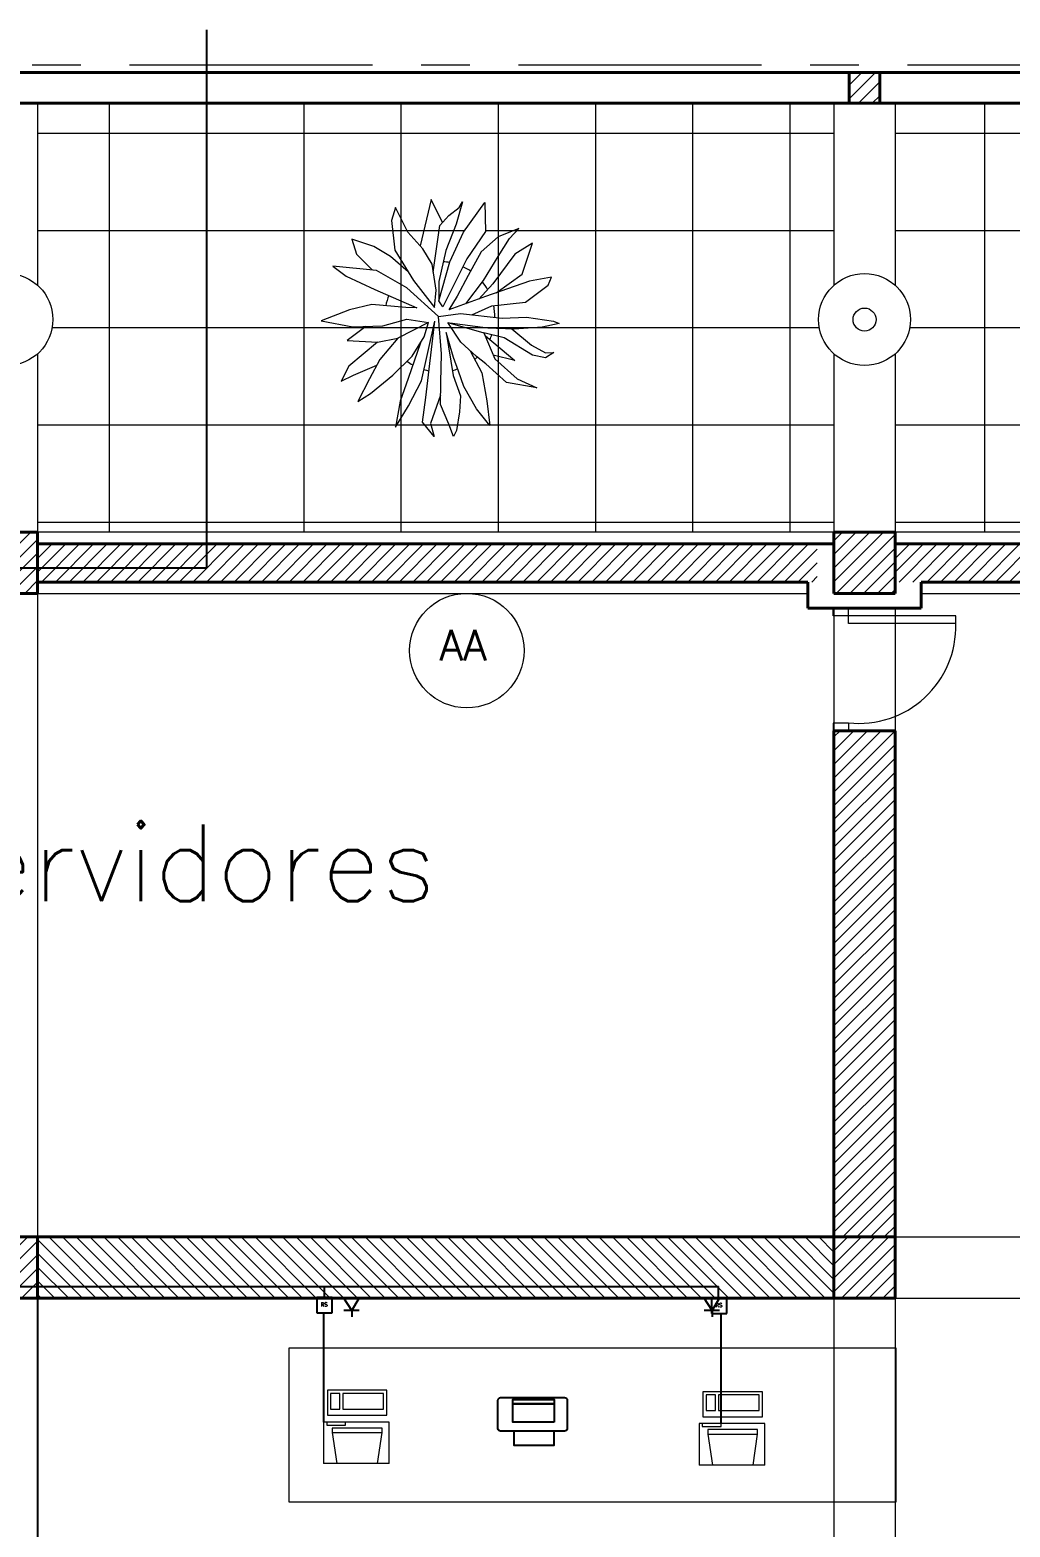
# Model space of a CAD drawing. Extents: x 1009 to 1343, y -172900 to 201.
# Drawn here: x 1047.05 to 1053.45, y 134.29 to 144.06 of the extents above; entities that cross this region are included whole.
import ezdxf

# ---------------------------------------------------------------- set-up
doc = ezdxf.new("R2010")
doc.units = 0
doc.header["$LTSCALE"] = 0.5
doc.linetypes.add('CENTER', pattern=[50.8, 31.75, -6.35, 6.35, -6.35])
doc.layers.get('0').update_dxf_attribs({"linetype": 'CONTINUOUS'})
doc.layers.add('Cableado', color=100, linetype='CONTINUOUS')
doc.layers.add('Electricidad', color=50, linetype='CONTINUOUS')
for name, color, linetype, lineweight in [('Carpintería', 55, 'CONTINUOUS', 20), ('Detalles .05', 243, 'CONTINUOUS', 5), ('Detalles 01', 8, 'CONTINUOUS', 9), ('Equipamiento fijo', 31, 'CONTINUOUS', 13), ('Equipamiento movil', 33, 'CONTINUOUS', 9), ('Muros corte', 7, 'CONTINUOUS', 40), ('Pisos', 252, 'CONTINUOUS', 18), ('Punta 02', 11, 'CONTINUOUS', 20), ('Tratamiento pisos', 251, 'CONTINUOUS', 9), ('Vidrios', 147, 'CONTINUOUS', 13)]:
    doc.layers.add(name, color=color, linetype=linetype, lineweight=lineweight)
doc.styles.add('Texto 2 mm', font='simplex.shx', dxfattribs={"height": 0.2})
doc.styles.add('Texto 5 mm', font='simplex.shx', dxfattribs={"height": 0.5})
pattern_1 = [(45, (0.52796, 11.5044), (-0.0449012806, 0.0449012806), [])]
pattern_2 = [(0, (0.4505, 12.5808), (1e-16, 0.635), []), (90, (0.4505, 12.5808), (-0.635, 2e-16), [])]

# ---------------------------------------------------------------- blocks, each defined once
blk = doc.blocks.new('Planta 1')
for p, q in [((-0.2329, 0.595), (-0.2541, 0.5255)), ((-0.1663, 0.4609), (-0.2329, 0.595)), ((-0.0386, 0.6397), (-0.0987, 0.3876)), ((0.0237, 0.5146), (-0.0386, 0.6397)), ((0.0572, 0.5528), (0.1131, 0.595)), ((0.1317, 0.6273), (0.0971, 0.5056)), ((0.1131, 0.595), (0.1317, 0.6273)), ((0.1371, 0.4609), (0.2541, 0.6223)), ((0.2541, 0.6223), (0.2568, 0.4658)), ((-0.2541, 0.5255), (-0.2355, 0.364)), ((-0.0268, 0.244), (0.0093, 0.4982)), ((0.0093, 0.4982), (0.0572, 0.5528)), ((0.0971, 0.5056), (0.0412, 0.3615)), ((-0.35, 0.3839), (-0.4697, 0.4237)), ((-0.4697, 0.4237), (-0.4457, 0.3417)), ((-0.0839, 0.3715), (-0.1663, 0.4609)), ((0.0625, 0.2994), (0.1371, 0.4609)), ((0.2568, 0.4658), (0.1557, 0.3168)), ((0.326, 0.436), (0.2328, 0.3541)), ((0.4377, 0.4808), (0.326, 0.436)), ((0.326, 0.3293), (0.3872, 0.4261)), ((0.3872, 0.4261), (0.4377, 0.4808)), ((-0.4457, 0.3417), (-0.3578, 0.2545)), ((-0.2595, 0.3293), (-0.35, 0.3839)), ((-0.1639, 0.2462), (-0.2595, 0.3293)), ((-0.2355, 0.364), (-0.1344, 0.1976)), ((-0.0333, 0.287), (-0.0839, 0.3715)), ((0.0412, 0.3615), (0.004, 0.1926)), ((0.2328, 0.3541), (0.1636, 0.2249)), ((0.2461, 0.1976), (0.326, 0.3293)), ((0.4165, 0.3417), (0.2967, 0.1803)), ((0.5123, 0.4013), (0.4165, 0.3417)), ((0.4564, 0.2324), (0.5123, 0.4013)), ((-0.3367, 0.2523), (-0.5735, 0.2771)), ((-0.5735, 0.2771), (-0.5016, 0.2224)), ((-0.1717, 0.1579), (-0.3367, 0.2523)), ((-0.012, 0.1455), (-0.0333, 0.287)), ((0.0041, 0.0873), (0.0625, 0.2994)), ((0.1557, 0.3168), (0.0258, 0.055)), ((-0.5016, 0.2224), (-0.3447, 0.1504)), ((-0.1344, 0.1976), (-0.0207, 0.0514)), ((0.004, 0.1926), (0.0041, 0.0873)), ((0.1636, 0.2249), (0.1024, 0.1132)), ((0.1494, 0.0717), (0.2461, 0.1976)), ((0.2967, 0.1803), (0.22, 0.0963)), ((0.4963, 0.1951), (0.2568, 0.1107)), ((0.3151, 0.1313), (0.4564, 0.2324)), ((0.475, 0.0809), (0.5974, 0.1728)), ((0.616, 0.2175), (0.4963, 0.1951)), ((0.5974, 0.1728), (0.616, 0.2175)), ((-0.3447, 0.1504), (-0.1164, 0.0504)), ((0.002, 0.0018), (-0.1717, 0.1579)), ((-0.0207, 0.0514), (-0.012, 0.1455)), ((0.0258, 0.055), (0.0041, 0.0873)), ((0.1024, 0.1132), (0.0583, 0.0386)), ((0.2568, 0.1107), (0.0583, 0.0386)), ((-0.483, 0.0387), (-0.6373, -0.021)), ((-0.3606, 0.0685), (-0.483, 0.0387)), ((-0.177, 0.0511), (-0.3606, 0.0685)), ((-0.1164, 0.0504), (-0.177, 0.0511)), ((0.002, 0.0018), (0.1211, 0.0188)), ((0.0173, -0.1998), (0.002, 0.0018)), ((0.1211, 0.0188), (0.3473, -0.006)), ((0.1822, 0.0121), (0.2914, 0.061)), ((0.2914, 0.061), (0.475, 0.0809)), ((-0.6373, -0.021), (-0.4644, -0.0532)), ((-0.3937, -0.0511), (-0.4963, -0.1277)), ((-0.4644, -0.0532), (-0.3021, -0.0483)), ((-0.3021, -0.0483), (-0.1717, -0.011)), ((-0.053, -0.0299), (-0.2196, -0.1153)), ((-0.1717, -0.011), (-0.053, -0.0299)), ((-0.0918, -0.3464), (-0.0194, -0.022)), ((-0.0759, -0.1079), (-0.053, -0.0299)), ((-0.0679, -0.4382), (-0.0194, -0.022)), ((0.0513, -0.0305), (0.2488, -0.0856)), ((0.1237, -0.1377), (0.0513, -0.0305)), ((0.2701, -0.0607), (0.0625, -0.0336)), ((0.4138, -0.0657), (0.2701, -0.0607)), ((0.3473, -0.006), (0.4803, -0.0011)), ((0.4007, -0.0652), (0.5069, -0.1526)), ((0.5655, -0.0557), (0.4138, -0.0657)), ((0.4803, -0.0011), (0.6267, -0.0234)), ((0.6587, -0.0359), (0.5655, -0.0557)), ((0.6267, -0.0234), (0.6587, -0.0359)), ((-0.4963, -0.1277), (-0.3313, -0.1377)), ((-0.3313, -0.1377), (-0.4857, -0.2668)), ((-0.3313, -0.1377), (-0.2196, -0.1153)), ((-0.2196, -0.1153), (-0.318, -0.2321)), ((-0.0971, -0.1412), (-0.1637, -0.3339)), ((-0.1424, -0.2122), (-0.0759, -0.1079)), ((0.0426, -0.0843), (0.0812, -0.319)), ((0.0838, -0.2196), (0.0426, -0.0843)), ((0.2089, -0.2147), (0.1237, -0.1377)), ((0.2488, -0.0856), (0.3073, -0.2271)), ((0.3579, -0.1129), (0.2488, -0.0856)), ((0.2568, -0.1029), (0.4165, -0.237)), ((0.5123, -0.2073), (0.3579, -0.1129)), ((0.5069, -0.1526), (0.5841, -0.1948)), ((-0.318, -0.2321), (-0.3739, -0.3364)), ((-0.2462, -0.3165), (-0.1424, -0.2122)), ((0.0146, -0.3538), (0.0173, -0.1998)), ((0.1104, -0.2942), (0.0838, -0.2196)), ((0.1744, -0.1835), (0.2381, -0.3041)), ((0.2595, -0.2544), (0.2089, -0.2147)), ((0.4165, -0.237), (0.2994, -0.2079)), ((0.3073, -0.2271), (0.4297, -0.3364)), ((0.5841, -0.2221), (0.5123, -0.2073)), ((0.5841, -0.1948), (0.6293, -0.1923)), ((0.6293, -0.1923), (0.5841, -0.2221)), ((-0.4857, -0.2668), (-0.5283, -0.3488)), ((-0.5283, -0.3488), (-0.4617, -0.3165)), ((-0.4617, -0.3165), (-0.334, -0.262)), ((-0.3686, -0.4159), (-0.2462, -0.3165)), ((0.0812, -0.319), (0.1211, -0.4283)), ((0.1397, -0.3786), (0.1104, -0.2942)), ((0.2381, -0.3041), (0.2648, -0.4556)), ((0.3712, -0.3563), (0.2595, -0.2544)), ((-0.3739, -0.3364), (-0.4378, -0.4606)), ((-0.1637, -0.3339), (-0.2063, -0.4581)), ((-0.161, -0.4829), (-0.0918, -0.3464)), ((0.012, -0.4755), (0.0146, -0.3538)), ((0.2089, -0.5003), (0.1397, -0.3786)), ((0.5362, -0.3861), (0.3712, -0.3563)), ((0.4297, -0.3364), (0.5362, -0.3861)), ((-0.4378, -0.4606), (-0.3686, -0.4159)), ((-0.2063, -0.4581), (-0.2329, -0.5997)), ((-0.2329, -0.5997), (-0.161, -0.4829)), ((-0.0865, -0.5724), (-0.0679, -0.4382)), ((0.0131, -0.4251), (-0.0413, -0.5798)), ((0.0572, -0.5823), (0.012, -0.4755)), ((0.1211, -0.4283), (0.1157, -0.5152)), ((0.2648, -0.4556), (0.2807, -0.5898)), ((0.1157, -0.5152), (0.0998, -0.6171)), ((0.2807, -0.5898), (0.2089, -0.5003)), ((-0.0227, -0.6493), (-0.0865, -0.5724)), ((-0.0413, -0.5798), (-0.0227, -0.6493)), ((0.0838, -0.6493), (0.0572, -0.5823)), ((0.0998, -0.6171), (0.0838, -0.6493))]:
    blk.add_line(p, q)
at = {"layer": 'Detalles .05'}
for start, end in [(125.03863, 125.08075), (79.67735, 86.20702), (55.77773, 65.12379), (29.64125, 39.12553), (157.2574, 168.4231), (359.44286, 11.7162), (335.49978, 341.04008), (233.57333, 240.8096), (309.56471, 313.10247), (253.28468, 258.68298), (283.22271, 289.11479)]:
    blk.add_arc((0.0079, 0.0012), 0.3, start, end, dxfattribs=at)
blk = doc.blocks.new('RECTANG')
for p, q in [((1, 1), (0, 1)), ((0, 1), (0, 0)), ((1, 0), (1, 1)), ((0, 0), (1, 0))]:
    blk.add_line(p, q)
blk = doc.blocks.new('KEYBOARD', base_point=(60, 294))
for p, xscale, yscale, zscale in [((60, 294), 19, 8, 19), ((61, 295), 13, 5, 13), ((75, 295), 3, 5, 3)]:
    blk.add_blockref('RECTANG', p, dxfattribs=dict(xscale=xscale, yscale=yscale, zscale=zscale))

msp = doc.modelspace()

# ---------------------------------------------------------------- hatches: boundary and pattern name
at = {"layer": 'Detalles 01'}
h = msp.add_hatch(dxfattribs=at)
h.set_pattern_fill('ANSI31', color=256, scale=0.02, style=0)
h.set_pattern_definition(pattern_1)
h.paths.add_polyline_path([(1052.5961, 143.7859), (1052.3961, 143.7859), (1052.3961, 143.5859), (1052.5961, 143.5859)])
h = msp.add_hatch(dxfattribs=at)
h.set_pattern_fill('ANSI31', color=256, scale=0.02, style=0)
h.set_pattern_definition(pattern_1)
h.paths.add_polyline_path([(1047.0961, 140.7859), (1046.6961, 140.7859), (1046.6961, 140.3859), (1047.0961, 140.3859)])
h = msp.add_hatch(dxfattribs=at)
h.set_pattern_fill('ANSI31', color=256, scale=0.02, style=0)
h.set_pattern_definition(pattern_1)
h.paths.add_polyline_path([(1052.6961, 140.3859), (1052.6961, 140.7859), (1052.2961, 140.7859), (1052.2961, 140.3859)])
h = msp.add_hatch(dxfattribs=at)
h.set_pattern_fill('ANSI31', color=256, scale=0.02, style=0)
h.set_pattern_definition([(45, (1050.71156, 140.90709), (-0.0449013, 0.0449013), [])])
h.paths.add_polyline_path([(1052.1869, 140.7071), (1047.0961, 140.7071), (1047.0961, 140.4609), (1052.1869, 140.4609)])
h = msp.add_hatch(dxfattribs=at)
h.set_pattern_fill('ANSI31', color=256, scale=0.02, style=0)
h.set_pattern_definition([(45, (1056.31156, 140.90709), (-0.0449013, 0.0449013), [])])
h.paths.add_polyline_path([(1057.787, 140.7071), (1052.6961, 140.7071), (1052.6961, 140.4609), (1057.787, 140.4609)])
h = msp.add_hatch(dxfattribs=at)
h.set_pattern_fill('ANSI31', color=256, scale=0.02, style=0)
h.set_pattern_definition([(45, (-5.10204, 22.104403), (-0.0449012806, 0.0449012806), [])])
h.paths.add_polyline_path([(1052.6961, 139.4893), (1052.2961, 139.4893), (1052.2961, 136.1859), (1052.6961, 136.1859)])
h = msp.add_hatch(dxfattribs=at)
h.set_pattern_fill('ANSI31', color=256, scale=0.02, style=0)
h.set_pattern_definition(pattern_1)
h.paths.add_polyline_path([(1046.6961, 136.1859), (1046.6961, 135.7859), (1047.0961, 135.7859), (1047.0961, 136.1859)])
h = msp.add_hatch(dxfattribs=at)
h.set_pattern_fill('ANSI31', color=256, scale=0.02, angle=-90, style=0)
h.set_pattern_definition([(315, (935.212, 1193.58411), (0.0449012806, 0.0449012806), [])])
h.paths.add_polyline_path([(1052.2961, 135.7859), (1052.2961, 136.1859), (1047.0961, 136.1859), (1047.0961, 135.7859)])
h = msp.add_hatch(dxfattribs=at)
h.set_pattern_fill('ANSI31', color=256, scale=0.02, style=0)
h.set_pattern_definition([(45, (1052.296145, 136.18592), (-0.044901, 0.044901), [])])
h.paths.add_polyline_path([(1052.6961, 136.1859), (1052.2961, 136.1859), (1052.2961, 135.7859), (1052.6961, 135.7859)])
at = {"layer": 'Tratamiento pisos'}
h = msp.add_hatch(dxfattribs=at)
h.set_pattern_fill('NET,_O', color=256, scale=0.2)
h.set_pattern_definition(pattern_2)
h.paths.add_polyline_path([(1047.0961, 143.5859), (1047.0961, 142.3975, -0.213018), (1047.1958, 142.1742, -0.213018), (1047.0961, 141.9509), (1047.0961, 140.7859), (1052.2961, 140.7859), (1052.2961, 141.9506, -0.213422), (1052.1961, 142.1742, -0.213422), (1052.2961, 142.3978), (1052.2961, 143.5859)])
h.paths.add_polyline_path([(1049.866, 142.5223), (1050.0205, 142.75), (1050.0173, 142.9377), (1049.8768, 142.744), (1049.7874, 142.5503), (1049.7864, 142.5465, -0.058012)], flags=16)
h = msp.add_hatch(dxfattribs=at)
h.set_pattern_fill('NET,_O', color=256, scale=0.2)
h.set_pattern_definition(pattern_2)
h.paths.add_polyline_path([(1052.6961, 141.9506), (1052.6961, 140.7859), (1057.7961, 140.7859), (1057.7961, 142.0201, -0.147477), (1057.7461, 142.1859, -0.147477), (1057.7961, 142.3518), (1057.7961, 143.5859), (1052.6961, 143.5859), (1052.6961, 142.3978, -0.213422), (1052.7961, 142.1742, -0.213422)])
h.paths.add_polyline_path([(1055.3354, 142.4179), (1055.4436, 142.5773), (1055.4414, 142.7087), (1055.343, 142.5731), (1055.2804, 142.4375), (1055.2797, 142.4349, -0.058012)], flags=16)

# ---------------------------------------------------------------- linework, layer by layer
at = {"layer": 'Cableado'}
for p, q in [((1037.0201, 135.8654), (1051.5429, 135.8624)), ((1048.9671, 135.8624), (1048.9671, 135.7859)), ((1051.5429, 135.7859), (1051.5429, 135.8624)), ((1049.0191, 135.7909), (1048.9191, 135.7909)), ((1048.9191, 135.7909), (1048.9191, 135.6909)), ((1049.0191, 135.6909), (1049.0191, 135.7909)), ((1051.5971, 135.7864), (1051.4971, 135.7864)), ((1051.4971, 135.7864), (1051.4971, 135.6864)), ((1051.5971, 135.6864), (1051.5971, 135.7864)), ((1048.9191, 135.6909), (1049.0191, 135.6909)), ((1048.9642, 135.6909), (1048.9634, 134.9776)), ((1051.4971, 135.6864), (1051.5971, 135.6864)), ((1051.5589, 134.9685), (1051.5589, 135.6864))]:
    msp.add_line(p, q, dxfattribs=at)
msp.add_lwpolyline([(1050.5372, 134.918), (1050.1198, 134.918, -0.414214), (1050.1018, 134.936), (1050.1018, 135.1191, -0.414214), (1050.1198, 135.1371), (1050.5372, 135.1371, -0.414214), (1050.5552, 135.1191), (1050.5552, 134.936, -0.414214)], format="xyb", close=True, dxfattribs=at)
for points in [[(1050.4699, 135.0967), (1050.1999, 135.0967), (1050.1999, 135.1247), (1050.4699, 135.1247)], [(1050.4699, 134.9772), (1050.1999, 134.9772), (1050.1999, 135.0967), (1050.4699, 135.0967)], [(1050.4692, 134.918), (1050.2053, 134.918), (1050.2053, 134.8271), (1050.4692, 134.8271)]]:
    msp.add_lwpolyline(points, close=True, dxfattribs=at)
at = {"layer": 'Carpintería'}
for p, q in [((1052.2915, 140.2393), (1052.2915, 140.2893)), ((1052.3915, 140.2393), (1052.2915, 140.2393)), ((1052.3915, 140.2393), (1052.3915, 140.2893)), ((1053.0915, 140.2393), (1052.3915, 140.2393)), ((1052.3915, 140.1893), (1052.3915, 140.2393)), ((1053.0915, 140.1893), (1053.0915, 140.2393)), ((1053.0915, 140.1893), (1052.3915, 140.1893)), ((1052.3915, 139.5393), (1052.2915, 139.5393)), ((1052.2915, 139.5393), (1052.2915, 139.4893)), ((1052.3915, 139.5393), (1052.3915, 139.4893))]:
    msp.add_line(p, q, dxfattribs=at)
at = {"layer": 'Detalles 01', "linetype": 'CENTER', "ltscale": 0.1}
msp.add_line((1022.2961, 143.8359), (1064.3461, 143.8359), dxfattribs=at)
at = {"layer": 'Detalles 01'}
msp.add_arc((1052.4604, 140.1699), 0.6314, 263.73676, 1.75923, dxfattribs=at)
at = {"layer": 'Electricidad'}
for p, q in [((1048.2006, 140.5539), (1048.2006, 144.0646)), ((1039.9561, 140.5539), (1048.2006, 140.5539)), ((1041.9349, 135.7859), (1049.096, 135.7859)), ((1047.0961, 135.7859), (1047.0961, 132.934)), ((1049.1484, 135.7051), (1049.096, 135.7859)), ((1049.1484, 135.7051), (1049.1965, 135.7859)), ((1049.1965, 135.7859), (1051.4492, 135.7859)), ((1051.5016, 135.7051), (1051.4492, 135.7859)), ((1051.5016, 135.7051), (1051.5497, 135.7859)), ((1049.1965, 135.7051), (1049.0952, 135.7051)), ((1049.1484, 135.7051), (1049.1484, 135.6651)), ((1051.5497, 135.7051), (1051.4484, 135.7051)), ((1051.5016, 135.7051), (1051.5016, 135.6651))]:
    msp.add_line(p, q, dxfattribs=at)
for points in [[(1049.096, 135.7859), (1049.1965, 135.7859)], [(1051.4492, 135.7859), (1051.5497, 135.7859)]]:
    msp.add_lwpolyline(points, dxfattribs=at)
at = {"layer": 'Equipamiento fijo'}
for centre in [(1046.8958, 142.1742), (1052.4961, 142.1742)]:
    msp.add_circle(centre, 0.3, dxfattribs=at)
at = {"layer": 'Equipamiento movil'}
for p, q in [((1049.3922, 134.9776), (1048.9634, 134.9776)), ((1048.9634, 134.9776), (1048.9634, 134.7063)), ((1048.9839, 134.9776), (1048.9839, 134.9572)), ((1048.9839, 134.9572), (1049.1063, 134.9572)), ((1049.1063, 134.9572), (1049.1063, 134.9776)), ((1049.3922, 134.7063), (1049.3922, 134.9776)), ((1051.8447, 134.9685), (1051.416, 134.9685)), ((1051.416, 134.9685), (1051.416, 134.6973)), ((1051.4364, 134.9685), (1051.4364, 134.9481)), ((1051.5589, 134.9481), (1051.5589, 134.9685)), ((1051.8447, 134.6973), (1051.8447, 134.9685)), ((1049.0198, 134.9374), (1049.0198, 134.9085)), ((1049.3457, 134.9374), (1049.0198, 134.9374)), ((1049.0198, 134.9085), (1049.3457, 134.9085)), ((1049.0198, 134.9085), (1049.0503, 134.7063)), ((1049.316, 134.7063), (1049.3457, 134.9085)), ((1049.3457, 134.9085), (1049.3457, 134.9374)), ((1051.4364, 134.9481), (1051.5589, 134.9481)), ((1051.4724, 134.9283), (1051.4724, 134.8994)), ((1051.7982, 134.9283), (1051.4724, 134.9283)), ((1051.4724, 134.8994), (1051.7982, 134.8994)), ((1051.4724, 134.8994), (1051.5029, 134.6973)), ((1051.7686, 134.6973), (1051.7982, 134.8994)), ((1051.7982, 134.8994), (1051.7982, 134.9283)), ((1049.3922, 134.7063), (1048.9634, 134.7063)), ((1051.8447, 134.6973), (1051.416, 134.6973))]:
    msp.add_line(p, q, dxfattribs=at)
msp.add_lwpolyline([(1048.74, 135.4611), (1052.7004, 135.4611), (1052.7004, 134.4558), (1048.74, 134.4558)], close=True, dxfattribs=at)
at = {"layer": 'Muros corte'}
for p, q in [((1022.2961, 143.7859), (1064.2961, 143.7859)), ((1052.3961, 143.5859), (1052.3961, 143.7859)), ((1052.5961, 143.5859), (1052.5961, 143.7859)), ((1022.2961, 143.5859), (1064.2961, 143.5859)), ((1047.0961, 140.7859), (1046.6961, 140.7859)), ((1047.0961, 140.7859), (1047.0961, 140.3859)), ((1052.6961, 140.7859), (1052.2961, 140.7859)), ((1052.2961, 140.3859), (1052.2961, 140.7859)), ((1052.6961, 140.7859), (1052.6961, 140.3859)), ((1052.2961, 140.7109), (1047.0961, 140.7109)), ((1057.7961, 140.7109), (1052.6961, 140.7109)), ((1052.1261, 140.4609), (1047.0961, 140.4609)), ((1052.1261, 140.2909), (1052.1261, 140.4609)), ((1057.7961, 140.4609), (1052.8661, 140.4609)), ((1052.8661, 140.2909), (1052.8661, 140.4609)), ((1047.0961, 140.3859), (1046.6961, 140.3859)), ((1052.6961, 140.3859), (1052.2961, 140.3859)), ((1052.8661, 140.2909), (1052.1261, 140.2909)), ((1052.2961, 136.1859), (1052.2961, 139.4893)), ((1052.2961, 139.4893), (1052.6961, 139.4893)), ((1052.6961, 136.1859), (1052.6961, 139.4893)), ((1052.2961, 136.1859), (1041.5961, 136.1859)), ((1047.0961, 135.7859), (1047.0961, 136.1859)), ((1052.6961, 136.1859), (1052.2961, 136.1859)), ((1052.2961, 135.7859), (1052.2961, 136.1859)), ((1052.6961, 135.7859), (1052.6961, 136.1859)), ((1052.2961, 135.7859), (1041.5961, 135.7859)), ((1052.6961, 135.7859), (1052.2961, 135.7859))]:
    msp.add_line(p, q, dxfattribs=at)
at = {"layer": 'Pisos'}
for p, q in [((1052.2961, 140.7859), (1047.0961, 140.7859)), ((1057.7961, 140.7859), (1052.6961, 140.7859))]:
    msp.add_line(p, q, dxfattribs=at)
at = {"layer": 'Punta 02'}
msp.add_circle((1052.4961, 142.1742), 0.075, dxfattribs=at)
at = {"layer": 'Tratamiento pisos'}
for p, q in [((1047.0961, 143.5859), (1047.0961, 142.3975)), ((1052.2961, 143.5859), (1052.2961, 142.3978)), ((1052.6961, 143.5859), (1052.6961, 142.3978)), ((1047.0961, 141.9509), (1047.0961, 140.7859)), ((1052.2961, 141.9506), (1052.2961, 140.7859)), ((1052.6961, 141.9506), (1052.6961, 140.7859)), ((1047.0961, 140.3859), (1052.1261, 140.3859)), ((1047.0961, 140.3859), (1047.0961, 136.1859)), ((1052.8661, 140.3859), (1057.7961, 140.3859)), ((1052.2961, 140.2909), (1052.2961, 136.1859)), ((1052.6961, 140.2909), (1052.6961, 136.1859)), ((1052.6961, 136.1859), (1057.7961, 136.1859)), ((1047.0961, 135.7859), (1047.0961, 129.7859)), ((1052.2961, 135.7859), (1052.2961, 133.2466)), ((1052.6961, 135.7859), (1052.6961, 132.3517)), ((1052.6961, 135.7859), (1057.7961, 135.7859))]:
    msp.add_line(p, q, dxfattribs=at)
at = {"layer": 'Tratamiento pisos', "color": 0}
for p, q in [((1052.2961, 136.1859), (1047.0961, 136.1859)), ((1052.2961, 135.7859), (1047.0961, 135.7859))]:
    msp.add_line(p, q, dxfattribs=at)
at = {"layer": 'Vidrios', "color": 7}
msp.add_circle((1049.8989, 140.013), 0.3735, dxfattribs=at)

# ---------------------------------------------------------------- block references
at = {"layer": 'Detalles .05', "xscale": 1.2, "yscale": 1.2, "zscale": 1.2}
msp.add_blockref('Planta 1', (1049.7124, 142.1909), dxfattribs=at)
at = {"layer": 'Equipamiento movil', "xscale": 0.02041609908325076, "yscale": 0.02041609908325076, "zscale": 0.02041609908325076, "rotation": 180.0000000000007}
for p in [(1049.3762, 135.185), (1051.8288, 135.1759)]:
    msp.add_blockref('KEYBOARD', p, dxfattribs=at)

# ---------------------------------------------------------------- texts
at = {"layer": 'Cableado', "char_height": 0.02526, "attachment_point": 1, "style": 'Texto 5 mm'}
for insert in [(1048.9453, 135.7577), (1051.5234, 135.7532)]:
    msp.add_mtext_dynamic_manual_height_columns('RS', width=19.34546, gutter_width=2.5, heights=[0], dxfattribs=dict(at, insert=insert))
at = {"layer": 'Vidrios', "color": 0, "style": 'Texto 5 mm'}
msp.add_text('Servidores', height=0.5, dxfattribs=at).set_placement((1046.2496, 138.3775))
at = {"layer": 'Vidrios', "insert": (1049.3129, 140.1488), "char_height": 0.2, "attachment_point": 1, "style": 'Texto 2 mm'}
msp.add_mtext_dynamic_manual_height_columns('\\pi0.40757;{\\C7;AA}', width=1.177038, gutter_width=2.5, heights=[0], dxfattribs=at)

doc.saveas('drawing.dxf')
